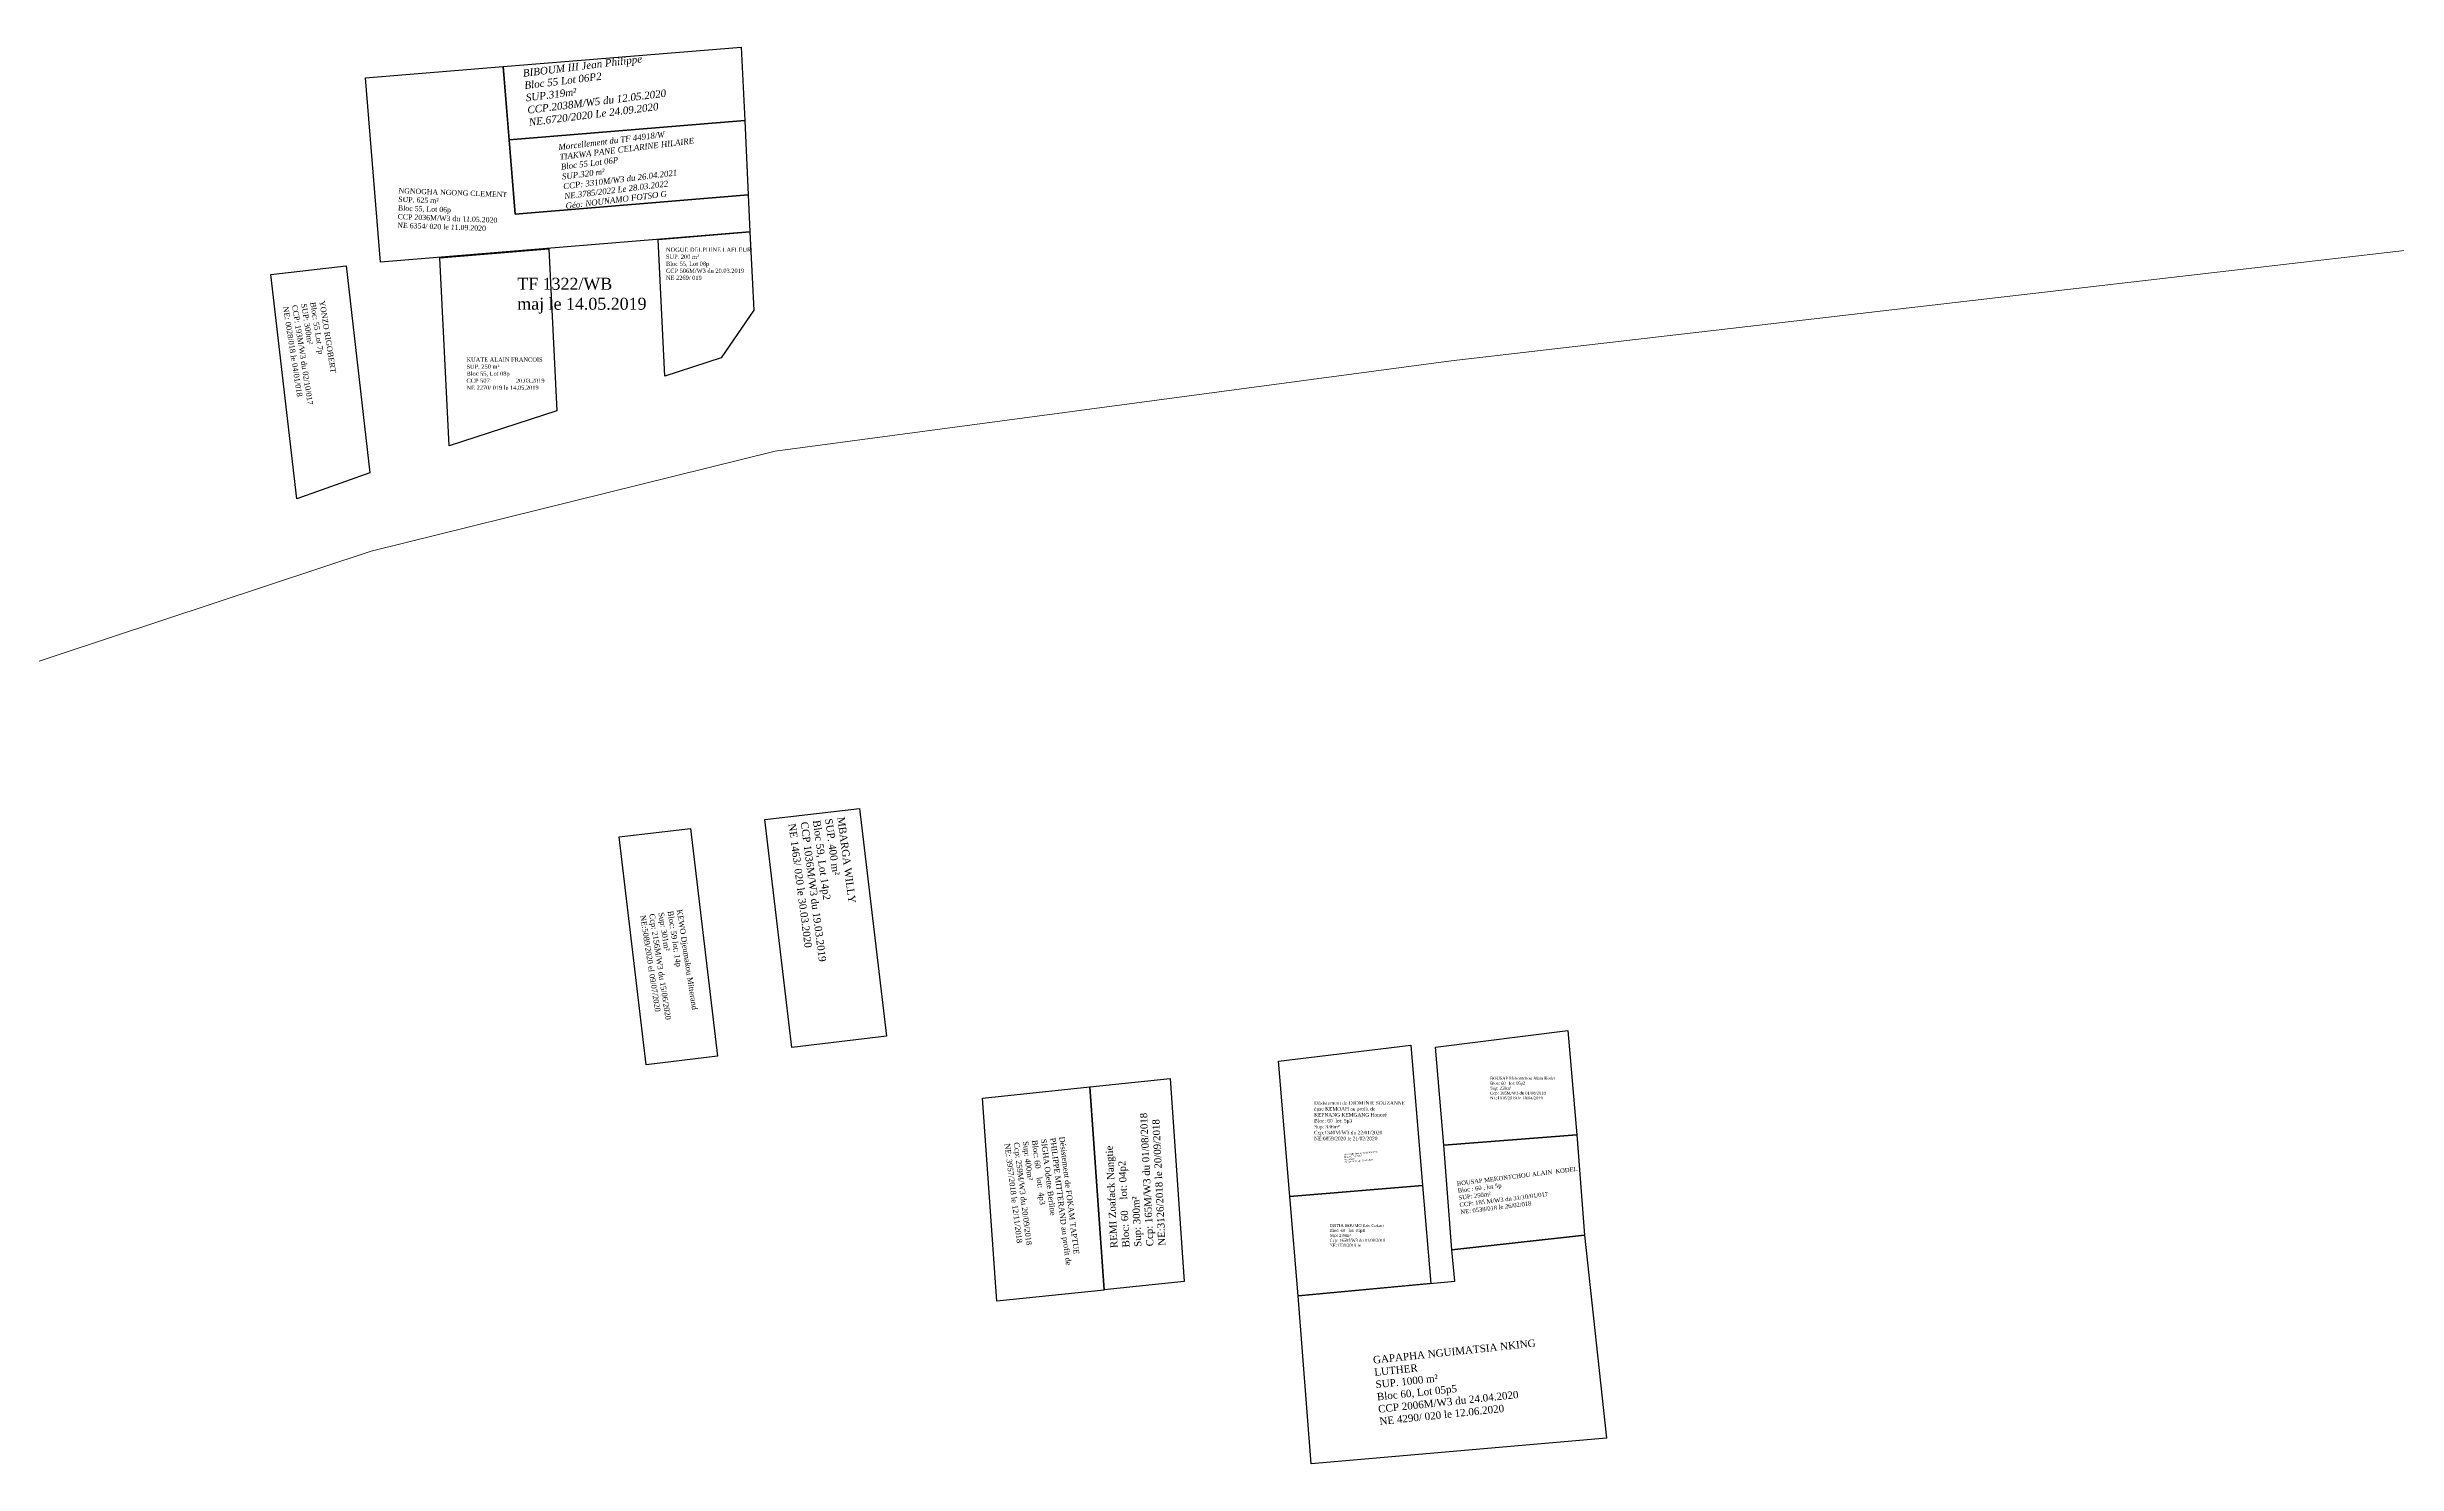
# Model space of a CAD drawing. Header units: millimetres. Extents: x 590121 to 927379, y 438565 to 1441738.
# Drawn here: x 591003.5 to 591321.2, y 440740.8 to 440932.3 of the extents above; entities that cross this region are included whole.
import ezdxf

# ---------------------------------------------------------------- set-up
doc = ezdxf.new("R2010")
doc.units = ezdxf.units.MM
doc.header["$LTSCALE"] = 10
doc.layers.add('end maj 26 02 2021', color=30, linetype='Continuous')
doc.layers.add('Roads_others', color=24, linetype='Continuous', lineweight=9)
doc.styles.get("Standard").update_dxf_attribs({"font": 'arial.ttf'})
doc.styles.add('Times 1.0', font='times.ttf', dxfattribs={"width": 0.99, "height": 1})

msp = doc.modelspace()

# ---------------------------------------------------------------- linework, layer by layer
at = {"color": 160, "lineweight": -3, "flags": 128}
msp.add_lwpolyline([(591097.8, 440922.34), (591098.28, 440912.28), (591066.76, 440909.7), (591065.94, 440919.73)], close=True, dxfattribs=at)
msp.add_lwpolyline([(591097.8, 440922.34), (591098.28, 440912.28), (591066.76, 440909.7), (591065.94, 440919.73)], close=True, dxfattribs=at)
at = {"layer": 'end maj 26 02 2021', "color": 150, "lineweight": -3}
msp.add_line((591192.35, 440783.86), (591191.24, 440797.09), dxfattribs=at)
msp.add_line((591192.35, 440783.86), (591191.24, 440797.09), dxfattribs=at)
at = {"layer": 'end maj 26 02 2021', "color": 150, "lineweight": -3, "flags": 128}
for points in [[(591097.33, 440932.27), (591097.8, 440922.34), (591065.94, 440919.73), (591065.13, 440929.63)], [(591097.33, 440932.27), (591097.8, 440922.34), (591065.94, 440919.73), (591065.13, 440929.63)], [(591065.13, 440929.63), (591066.76, 440909.7), (591098.27, 440912.28), (591098.51, 440907.28), (591048.54, 440903.19), (591046.5, 440928.11)], [(591065.13, 440929.63), (591066.76, 440909.7), (591098.27, 440912.28), (591098.51, 440907.28), (591048.54, 440903.19), (591046.5, 440928.11)], [(591071.3, 440905), (591072.39, 440883.08), (591057.82, 440878.39), (591056.56, 440903.76)], [(591071.3, 440905), (591072.39, 440883.08), (591057.82, 440878.39), (591056.56, 440903.76)], [(591098.51, 440907.28), (591099.04, 440896.7), (591094.64, 440890.25), (591087.02, 440887.8), (591086.1, 440906.24)], [(591098.51, 440907.28), (591099.04, 440896.7), (591094.64, 440890.25), (591087.02, 440887.8), (591086.1, 440906.24)], [(591113.35, 440829.36), (591116.99, 440798.59), (591104.18, 440797.07), (591100.54, 440827.85)], [(591113.35, 440829.36), (591116.99, 440798.59), (591104.18, 440797.07), (591100.54, 440827.85)], [(591187.89, 440797.35), (591189.47, 440778.41), (591171.54, 440776.91), (591170.01, 440795.23)], [(591187.89, 440797.35), (591189.47, 440778.41), (591171.54, 440776.91), (591170.01, 440795.23)], [(591211.35, 440771.71), (591214.34, 440744.26), (591174.4, 440740.77), (591172.64, 440763.48), (591193.85, 440765.47), (591193.43, 440769.71)], [(591211.35, 440771.71), (591214.34, 440744.26), (591174.4, 440740.77), (591172.64, 440763.48), (591193.85, 440765.47), (591193.43, 440769.71)]]:
    msp.add_lwpolyline(points, close=True, dxfattribs=at)
at = {"layer": 'end maj 26 02 2021', "color": 150}
for points in [[(591043.89, 440902.68), (591047.11, 440874.71), (591037.22, 440871.19), (591033.72, 440901.51)], [(591043.89, 440902.68), (591047.11, 440874.71), (591037.22, 440871.19), (591033.72, 440901.51)], [(591090.48, 440826.65), (591094.13, 440795.87), (591084.49, 440794.73), (591080.84, 440825.52)], [(591090.48, 440826.65), (591094.13, 440795.87), (591084.49, 440794.73), (591080.84, 440825.52)], [(591187.89, 440797.35), (591189.47, 440778.41), (591171.54, 440776.91), (591170.01, 440795.23)], [(591187.89, 440797.35), (591189.47, 440778.41), (591171.54, 440776.91), (591170.01, 440795.23)], [(591209.13, 440799.37), (591210.32, 440785.23), (591192.35, 440783.86), (591191.24, 440797.09)], [(591209.13, 440799.37), (591210.32, 440785.23), (591192.35, 440783.86), (591191.24, 440797.09)], [(591144.47, 440791.74), (591146.4, 440764.28), (591131.9, 440762.76), (591129.97, 440790.21)], [(591144.47, 440791.74), (591146.4, 440764.28), (591131.9, 440762.76), (591129.97, 440790.21)], [(591155.32, 440792.88), (591157.24, 440765.43), (591146.4, 440764.29), (591144.47, 440791.74)], [(591155.32, 440792.88), (591157.24, 440765.43), (591146.4, 440764.29), (591144.47, 440791.74)], [(591210.32, 440785.23), (591211.35, 440771.71), (591193.43, 440769.71), (591192.35, 440783.86)], [(591210.32, 440785.23), (591211.35, 440771.71), (591193.43, 440769.71), (591192.35, 440783.86)], [(591189.47, 440778.41), (591190.58, 440765.18), (591172.64, 440763.48), (591171.54, 440776.91)], [(591189.47, 440778.41), (591190.58, 440765.18), (591172.64, 440763.48), (591171.54, 440776.91)]]:
    msp.add_lwpolyline(points, close=True, dxfattribs=at)
at = {"layer": 'Roads_others'}
msp.add_lwpolyline([(591341.75, 440907.03), (591193.32, 440889.87), (591101.92, 440877.65), (591047.29, 440864.14), (590990.74, 440845.45), (590922.12, 440816.84), (590914.94, 440814.61), (590907.39, 440813.56), (590901.21, 440814.67), (590894.88, 440817.47), (590887.75, 440823.17)], dxfattribs=at)

# ---------------------------------------------------------------- texts
at = {"layer": 'end maj 26 02 2021', "color": 150, "linetype": 'ByBlock', "lineweight": -3, "ltscale": 0.0014, "attachment_point": 1, "style": 'Times 1.0'}
for s, insert, char_height, width, rotation in [('{\\fTimes New Roman|b0|i1|c0|p18;\\C7;BIBOUM III Jean Philippe \\PBloc 55 Lot 06P2\\PSUP.319m²\\PCCP.2038M/W5 du 12.05.2020\\PNE.6720/2020 Le 24.09.2020}', (591067.74, 440929.22), 1, 52.7075, 6.9838), ('{\\fTimes New Roman|b0|i1|c0|p18;\\C7;BIBOUM III Jean Philippe \\PBloc 55 Lot 06P2\\PSUP.319m²\\PCCP.2038M/W5 du 12.05.2020\\PNE.6720/2020 Le 24.09.2020}', (591067.74, 440929.22), 1, 52.7075, 6.9838), ('{\\fTimes New Roman|b0|i1|c0|p18;\\C1;Morcellement du TF 44918/W\\C7;\\PTIAKWA PANE CELARINE HILAIRE \\PBloc 55 Lot 06P\\PSUP.320 m²\\PCCP: 3310M/W3 du 26.04.2021\\PNE.3785/2022 Le 28.03.2022\\PGéo: NOUNAMO FOTSO G}', (591072.56, 440919.12), 0.8, 52.7075, 6.9838), ('{\\fTimes New Roman|b0|i1|c0|p18;\\C1;Morcellement du TF 44918/W\\C7;\\PTIAKWA PANE CELARINE HILAIRE \\PBloc 55 Lot 06P\\PSUP.320 m²\\PCCP: 3310M/W3 du 26.04.2021\\PNE.3785/2022 Le 28.03.2022\\PGéo: NOUNAMO FOTSO G}', (591072.56, 440919.12), 0.8, 52.7075, 6.9838), ('{\\C256;NGNOGHA NGONG CLEMENT\\PSUP. 625 m²\\PBloc 55, Lot 06p\\PCCP 2036M/W3 du 11.05.2020\\PNE 6354/ 020 le 11.09.2020}', (591051.01, 440913.21), 0.7, 21.3566, 357.9287), ('{\\C256;NGNOGHA NGONG CLEMENT\\PSUP. 625 m²\\PBloc 55, Lot 06p\\PCCP 2036M/W3 du 11.05.2020\\PNE 6354/ 020 le 11.09.2020}', (591051.01, 440913.21), 0.7, 21.3566, 357.9287), ('{\\C256;MBARGA WILLY\\PSUP. 400 m²\\PBloc 59, Lot 14p2\\PCCP 1036M/W3 du 19.03.2019\\PNE 1463/ 020 le 30.03.2020}', (591111.32, 440828.28), 1, 48.4349, 277.5092), ('{\\C256;MBARGA WILLY\\PSUP. 400 m²\\PBloc 59, Lot 14p2\\PCCP 1036M/W3 du 19.03.2019\\PNE 1463/ 020 le 30.03.2020}', (591111.32, 440828.28), 1, 48.4349, 277.5092), ('{\\C256;GAPAPHA NGUIMATSIA NKING\\PLUTHER\\PSUP. 1000 m²\\PBloc 60, Lot 05p5\\PCCP 2006M/W3 du 24.04.2020\\PNE 4290/ 020 le 12.06.2020}', (591182.72, 440755.32), 1, 54.2376, 5.9991), ('{\\C256;GAPAPHA NGUIMATSIA NKING\\PLUTHER\\PSUP. 1000 m²\\PBloc 60, Lot 05p5\\PCCP 2006M/W3 du 24.04.2020\\PNE 4290/ 020 le 12.06.2020}', (591182.72, 440755.32), 1, 54.2376, 5.9991)]:
    msp.add_mtext(s, dxfattribs=dict(at, insert=insert, char_height=char_height, width=width, rotation=rotation))
for s, insert, char_height, width in [('{\\C256;NOGUE DELPHINE LAFLEUR\\P\\fTimes New Roman|b0|i0|c186|p18;SUP. 200 m²\\PBloc \\fTimes New Roman|b0|i0|c0|p18;55\\fTimes New Roman|b0|i0|c186|p18;, Lot 0\\fTimes New Roman|b0|i0|c0|p18;8\\fTimes New Roman|b0|i0|c186|p18;p\\PCCP 5\\fTimes New Roman|b0|i0|c0|p18;06\\fTimes New Roman|b0|i0|c186|p18;M/W3 du \\fTimes New Roman|b0|i0|c0|p18;20\\fTimes New Roman|b0|i0|c186|p18;.0\\fTimes New Roman|b0|i0|c0|p18;3\\fTimes New Roman|b0|i0|c186|p18;.2019\\PNE \\fTimes New Roman|b0|i0|c0|p18;2269\\fTimes New Roman|b0|i0|c186|p18;/ 019 le 14.05.2019}', (591087.16, 440905.16), 0.56976, 21.3334), ('{\\C256;NOGUE DELPHINE LAFLEUR\\P\\fTimes New Roman|b0|i0|c186|p18;SUP. 200 m²\\PBloc \\fTimes New Roman|b0|i0|c0|p18;55\\fTimes New Roman|b0|i0|c186|p18;, Lot 0\\fTimes New Roman|b0|i0|c0|p18;8\\fTimes New Roman|b0|i0|c186|p18;p\\PCCP 5\\fTimes New Roman|b0|i0|c0|p18;06\\fTimes New Roman|b0|i0|c186|p18;M/W3 du \\fTimes New Roman|b0|i0|c0|p18;20\\fTimes New Roman|b0|i0|c186|p18;.0\\fTimes New Roman|b0|i0|c0|p18;3\\fTimes New Roman|b0|i0|c186|p18;.2019\\PNE \\fTimes New Roman|b0|i0|c0|p18;2269\\fTimes New Roman|b0|i0|c186|p18;/ 019 le 14.05.2019}', (591087.16, 440905.16), 0.56976, 21.3334), ('{\\C1;TF 1322/WB\\Pmaj le 14.05.2019}', (591067.05, 440901.08), 1.6184, 60.5962), ('{\\C1;TF 1322/WB\\Pmaj le 14.05.2019}', (591067.05, 440901.08), 1.6184, 60.5962), ('{\\C256;KUATE ALAIN FRANCOIS\\fTimes New Roman|b0|i0|c186|p18;\\PSUP. \\fTimes New Roman|b0|i0|c0|p18;25\\fTimes New Roman|b0|i0|c186|p18;0 m²\\PBloc \\fTimes New Roman|b0|i0|c0|p18;55\\fTimes New Roman|b0|i0|c186|p18;, Lot 0\\fTimes New Roman|b0|i0|c0|p18;8\\fTimes New Roman|b0|i0|c186|p18;p\\PCCP 5\\fTimes New Roman|b0|i0|c0|p18;07\\fTimes New Roman|b0|i0|c186|p18;M/W3 du \\fTimes New Roman|b0|i0|c0|p18;20\\fTimes New Roman|b0|i0|c186|p18;.0\\fTimes New Roman|b0|i0|c0|p18;3\\fTimes New Roman|b0|i0|c186|p18;.2019\\PNE \\fTimes New Roman|b0|i0|c0|p18;2270\\fTimes New Roman|b0|i0|c186|p18;/ 019 le 14.05.2019}', (591060.18, 440890.31), 0.56976, 21.3334), ('{\\C256;KUATE ALAIN FRANCOIS\\fTimes New Roman|b0|i0|c186|p18;\\PSUP. \\fTimes New Roman|b0|i0|c0|p18;25\\fTimes New Roman|b0|i0|c186|p18;0 m²\\PBloc \\fTimes New Roman|b0|i0|c0|p18;55\\fTimes New Roman|b0|i0|c186|p18;, Lot 0\\fTimes New Roman|b0|i0|c0|p18;8\\fTimes New Roman|b0|i0|c186|p18;p\\PCCP 5\\fTimes New Roman|b0|i0|c0|p18;07\\fTimes New Roman|b0|i0|c186|p18;M/W3 du \\fTimes New Roman|b0|i0|c0|p18;20\\fTimes New Roman|b0|i0|c186|p18;.0\\fTimes New Roman|b0|i0|c0|p18;3\\fTimes New Roman|b0|i0|c186|p18;.2019\\PNE \\fTimes New Roman|b0|i0|c0|p18;2270\\fTimes New Roman|b0|i0|c186|p18;/ 019 le 14.05.2019}', (591060.18, 440890.31), 0.56976, 21.3334)]:
    msp.add_mtext(s, dxfattribs=dict(at, insert=insert, char_height=char_height, width=width))
at = {"layer": 'end maj 26 02 2021', "attachment_point": 1}
for s, width, heights, insert, char_height, rotation in [('{\\fTimes New Roman|b0|i0|c0|p18;YONZO RIGOBERT\\PBloc: 55 Lot 7p\\PSUP: 300m²\\PCCP: 193M/W3 du 02/10/017\\PNE: 0028/018 le 04/01/018}', 73.2943, [17.13], (591041.02, 440898.05), 0.7488, 278.9874), ('{\\fTimes New Roman|b0|i0|c0|p18;YONZO RIGOBERT\\PBloc: 55 Lot 7p\\PSUP: 300m²\\PCCP: 193M/W3 du 02/10/017\\PNE: 0028/018 le 04/01/018}', 73.2943, [17.13], (591041.02, 440898.05), 0.7488, 278.9874), ('{\\fTimes New Roman|b0|i0|c0|p18;KEWO Djeumakou Mitterand\\PBloc: 59 lot: 14p\\PSup: 301m²\\PCcp: 2156M/W3 du 15/06/2020\\PNE:5089/2020 el 09/07/2020}', 52.5379, [19.84], (591089.35, 440815.77), 0.75, 278.7902), ('{\\fTimes New Roman|b0|i0|c0|p18;KEWO Djeumakou Mitterand\\PBloc: 59 lot: 14p\\PSup: 301m²\\PCcp: 2156M/W3 du 15/06/2020\\PNE:5089/2020 el 09/07/2020}', 52.5379, [19.84], (591089.35, 440815.77), 0.75, 278.7902), ('{\\fTimes New Roman|b0|i0|c186|p18;REMI Zoafack Nangtie\\PBloc: 60    lot: 04p2\\PSup: 300m²\\PCcp: 165M/W3 du 01/08/2018\\PNE:3126/2018 le 20/09/2018}', 61.3246, [27.31], (591147.26, 440769.93), 0.9717, 92.7647), ('{\\fTimes New Roman|b0|i0|c186|p18;REMI Zoafack Nangtie\\PBloc: 60    lot: 04p2\\PSup: 300m²\\PCcp: 165M/W3 du 01/08/2018\\PNE:3126/2018 le 20/09/2018}', 61.3246, [27.31], (591147.26, 440769.93), 0.9717, 92.7647), ('{\\fTimes New Roman|b0|i0|c0|p18;\\C1;Désistement de FOKAM TAPTUE\\PPHILIPPE MITTERAND au profit de\\P\\C256;SIGHA Odette Berline\\PBloc: 60    lot:  4p3\\PSup: 400m²\\PCcp: 259M/W3 du 20/09/2018\\PNE: 3957/2018 le 12/11/2018}', 95.4334, [29.36], (591141.08, 440785.06), 0.7454, 277.1125), ('{\\fTimes New Roman|b0|i0|c0|p18;\\C1;Désistement de FOKAM TAPTUE\\PPHILIPPE MITTERAND au profit de\\P\\C256;SIGHA Odette Berline\\PBloc: 60    lot:  4p3\\PSup: 400m²\\PCcp: 259M/W3 du 20/09/2018\\PNE: 3957/2018 le 12/11/2018}', 95.4334, [29.36], (591141.08, 440785.06), 0.7454, 277.1125), ('{\\fTimes New Roman|b0|i0|c0|p18;DJOMINIE épse Kemoah Souzanne\\PBloc: 60   lot: 05p3\\PSup:336m²\\PCcp:434M/W3 du 30/10/2018\\PNE:2834/2019/  le 23/05/019}', 245.5199, [93.01], (591178.8, 440782.67), 0.2065, 5.5355), ('{\\fTimes New Roman|b0|i0|c0|p18;DJOMINIE épse Kemoah Souzanne\\PBloc: 60   lot: 05p3\\PSup:336m²\\PCcp:434M/W3 du 30/10/2018\\PNE:2834/2019/  le 23/05/019}', 245.5199, [93.01], (591178.8, 440782.67), 0.2065, 5.5355), ('{\\fTimes New Roman|b0|i0|c0|p18;BOUSAP MEKONTCHOU ALAIN  KODEL\\PBloc : 60 , lot 5p\\PSUP: 250m²\\PCCP: 185 M/W3 du 31/10/01/017\\PNE: 0538/018 le 26/02/018}', 104.4767, [0], (591194.08, 440778.95), 0.5795, 7.0348), ('{\\fTimes New Roman|b0|i0|c0|p18;BOUSAP MEKONTCHOU ALAIN  KODEL\\PBloc : 60 , lot 5p\\PSUP: 250m²\\PCCP: 185 M/W3 du 31/10/01/017\\PNE: 0538/018 le 26/02/018}', 104.4767, [0], (591194.08, 440778.95), 0.5795, 7.0348)]:
    msp.add_mtext_dynamic_manual_height_columns(s, width=width, gutter_width=12.5, heights=heights, dxfattribs=dict(at, insert=insert, char_height=char_height, rotation=rotation))
for s, width, heights, insert, char_height in [('{\\fTimes New Roman|b0|i0|c0|p18;BOUSAP Mekontchou Alain Kodel\\PBloc: 60   lot: 05p2\\PSup: 250m²\\PCcp: 165M/W3 du 01/08/2018\\PNE:1916/2019 le 18/04/2019}', 39.8619, [25.09], (591198.62, 440793.1), 0.4), ('{\\fTimes New Roman|b0|i0|c0|p18;BOUSAP Mekontchou Alain Kodel\\PBloc: 60   lot: 05p2\\PSup: 250m²\\PCcp: 165M/W3 du 01/08/2018\\PNE:1916/2019 le 18/04/2019}', 39.8619, [25.09], (591198.62, 440793.1), 0.4), ('{\\fTimes New Roman|b0|i0|c0|p18;\\C1;Désistement de DJOMINIE SOUZANNE \\Pépse KEMOAH au profit de\\C256;\\PKEPNANG KEMGANG Honoré\\PBloc: 60  lot: 5p3\\PSup: 336m²\\PCcp:1340M/W3 du 22/01/2020\\PNE:0859/2020 le 21/02/2020}', 66.4839, [20.11], (591174.81, 440789.8), 0.4806), ('{\\fTimes New Roman|b0|i0|c0|p18;\\C1;Désistement de DJOMINIE SOUZANNE \\Pépse KEMOAH au profit de\\C256;\\PKEPNANG KEMGANG Honoré\\PBloc: 60  lot: 5p3\\PSup: 336m²\\PCcp:1340M/W3 du 22/01/2020\\PNE:0859/2020 le 21/02/2020}', 66.4839, [20.11], (591174.81, 440789.8), 0.4806), ('{\\fTimes New Roman|b0|i0|c0|p18;DJITIA BOUMO Eric Cokari\\PBloc: 60   lot: 05p4\\PSup: 239m²\\PCcp: 165M/W3 du 01/08/2018\\PNE:1739/2019 le 18/04/2019}', 39.8619, [25.09], (591176.91, 440773.2), 0.4), ('{\\fTimes New Roman|b0|i0|c0|p18;DJITIA BOUMO Eric Cokari\\PBloc: 60   lot: 05p4\\PSup: 239m²\\PCcp: 165M/W3 du 01/08/2018\\PNE:1739/2019 le 18/04/2019}', 39.8619, [25.09], (591176.91, 440773.2), 0.4)]:
    msp.add_mtext_dynamic_manual_height_columns(s, width=width, gutter_width=12.5, heights=heights, dxfattribs=dict(at, insert=insert, char_height=char_height))

doc.saveas('drawing.dxf')
